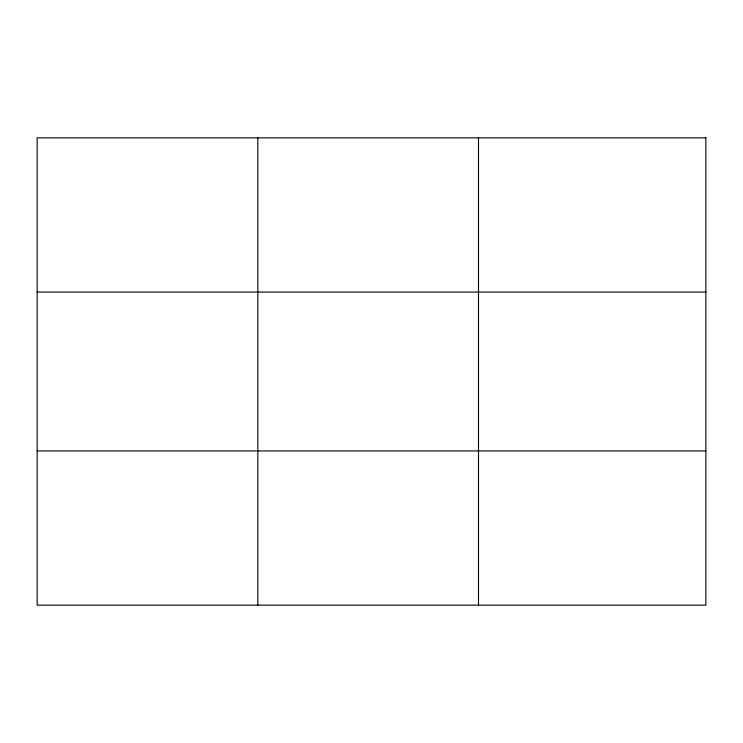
<?xml version="1.0" encoding="UTF-8"?>
<svg xmlns="http://www.w3.org/2000/svg" width="743" height="743" viewBox="0 0 743 743"><rect width="100%" height="100%" fill="white"/><g stroke="black" fill="none" stroke-linecap="round" stroke-linejoin="round"><path stroke-width="1.11" d="M257.821 605.146L257.821 137.854M478.492 605.146L478.492 137.854M37.15 292.064L705.85 292.064M37.15 450.936L705.85 450.936M705.85 137.854L705.85 605.146L37.15 605.146L37.15 137.854L705.85 137.854"/></g></svg>
